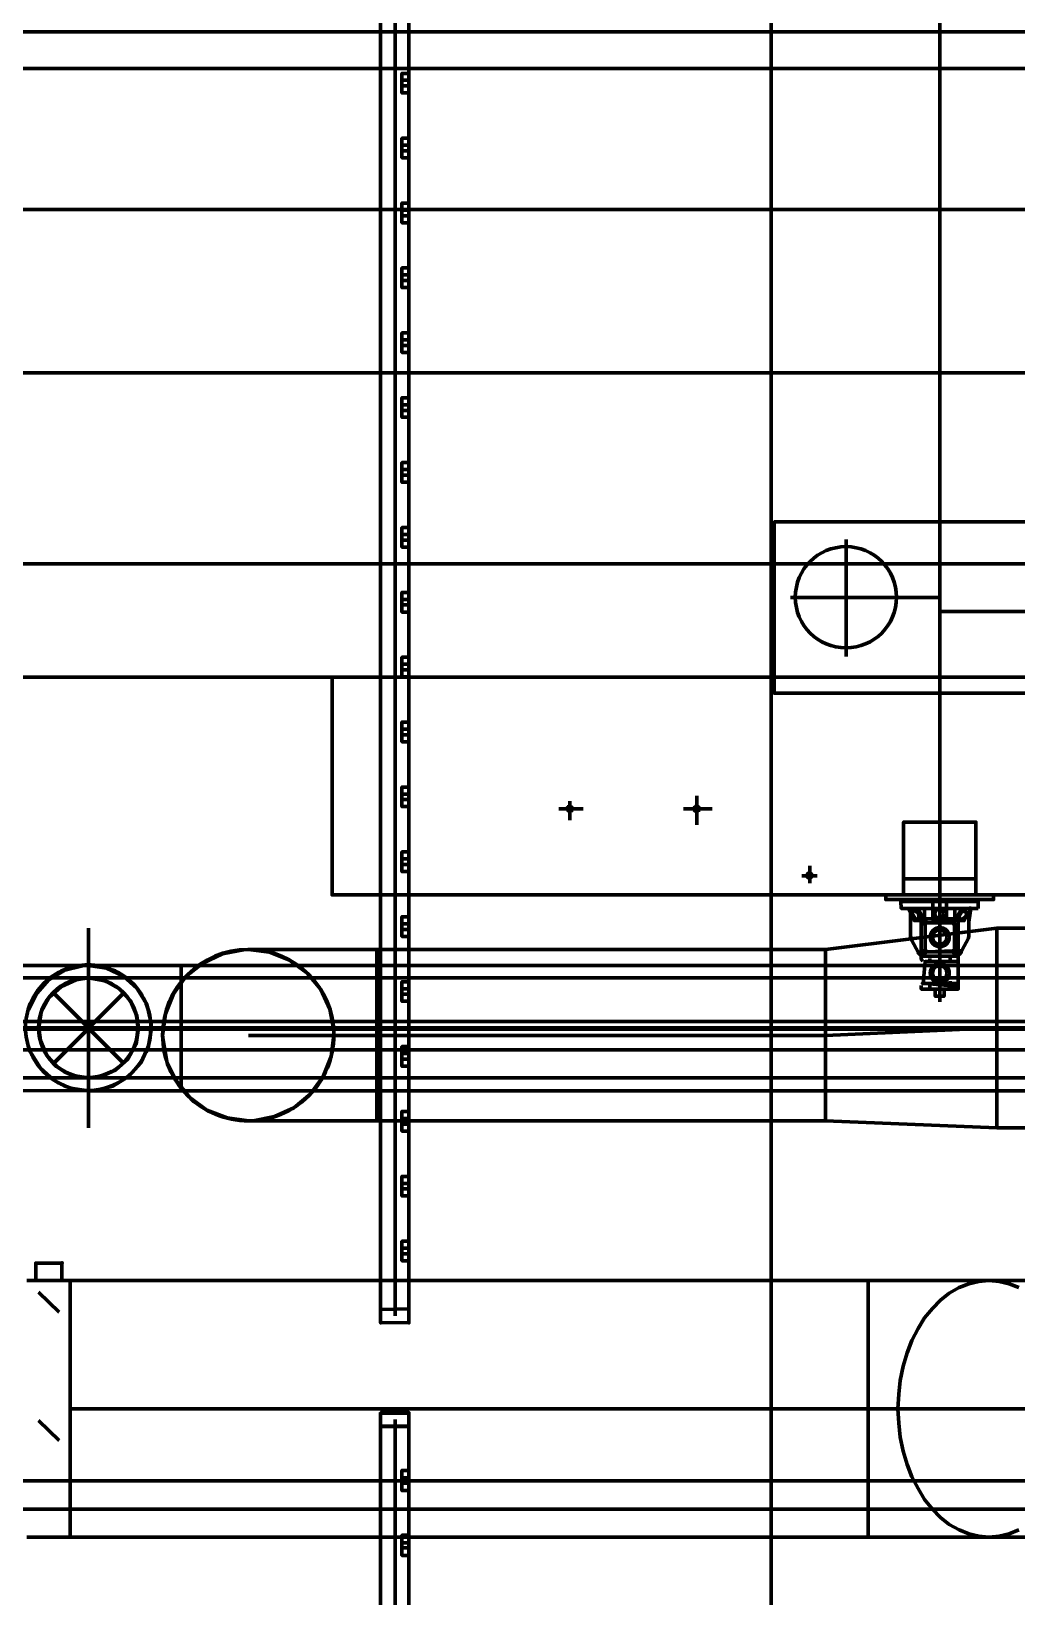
# Model space of a CAD drawing. Extents: x 0 to 1153, y 0 to 816.
# Drawn here: x 332.81 to 355.16, y 520.9 to 556.39 of the extents above; entities that cross this region are included whole.
import ezdxf

# ---------------------------------------------------------------- set-up
doc = ezdxf.new("R2010")
doc.units = 0
doc.header["$MEASUREMENT"] = 0
for name, color, linetype in [('Arch', 7, 'Continuous'), ('EQUIPMENTS', 7, 'Continuous'), ('Hatch', 7, 'Continuous'), ('HVAC', 7, 'Continuous')]:
    doc.layers.add(name, color=color, linetype=linetype)

msp = doc.modelspace()

# ---------------------------------------------------------------- linework, layer by layer
at = {"layer": 'Arch', "color": 11, "linetype": 'Continuous', "lineweight": 211}
for p, q in [((349.589, 361.77), (349.589, 717.391)), ((917.988, 533.76), (110.871, 533.76)), ((332.973, 527.801), (333.438, 527.346)), ((332.973, 524.891), (333.438, 524.436))]:
    msp.add_line(p, q, dxfattribs=at)
at = {"layer": 'EQUIPMENTS', "color": 251, "linetype": 'Continuous', "lineweight": 211}
for p, q in [((353.42, 557.816), (353.42, 534.607)), ((645.329, 556.376), (113.961, 556.376)), ((523.261, 548.64), (113.961, 548.64)), ((351.293, 542.216), (351.293, 544.862)), ((352.552, 543.549), (350.033, 543.549)), ((353.42, 543.549), (351.293, 543.549)), ((353.42, 543.232), (358.849, 543.232)), ((345.027, 538.935), (345.027, 538.501)), ((347.906, 539.052), (347.906, 538.395)), ((344.773, 538.755), (345.324, 538.755)), ((347.599, 538.755), (348.255, 538.755)), ((353.42, 534.384), (353.42, 538.596)), ((350.467, 537.464), (350.467, 537.072)), ((350.636, 537.242), (350.287, 537.242)), ((352.594, 537.168), (354.235, 537.168)), ((353.568, 536.66), (353.568, 536.226)), ((354.637, 536.808), (354.637, 536.702)), ((353.071, 536.226), (352.922, 536.501)), ((353.886, 536.395), (353.907, 536.427)), ((353.981, 536.459), (354.013, 536.459)), ((353.187, 535.263), (353.187, 535.368)), ((353.653, 535.379), (353.653, 535.263)), ((353.187, 534.818), (353.187, 534.67)), ((353.653, 534.85), (353.653, 534.691))]:
    msp.add_line(p, q, dxfattribs=at)
for points in [[(384.969, 541.74), (321.882, 541.74), (250.899, 541.74), (250.899, 555.54), (321.882, 555.54), (384.969, 555.54)], [(502.539, 552.344), (487.5, 552.344), (113.961, 552.344)], [(502.539, 544.311), (487.5, 544.311), (113.961, 544.311)], [(367.22, 536.808), (339.63, 536.808), (339.63, 541.74), (339.63, 536.808)], [(354.298, 536.702), (352.531, 536.66), (352.541, 536.501)], [(353.981, 536.226), (353.261, 536.226), (353.261, 536.66)], [(353.071, 536.501), (353.071, 536.226), (352.838, 536.226), (352.7, 536.501)], [(354.013, 536.321), (354.076, 536.384), (354.076, 535.877), (354.067, 535.823), (353.917, 535.548), (352.922, 535.506), (352.785, 535.771), (352.762, 535.823), (352.753, 535.876), (352.753, 536.384), (352.806, 536.459), (352.795, 536.374), (352.848, 536.289), (352.901, 536.257), (352.944, 536.289), (352.933, 536.395), (352.87, 536.448), (352.806, 536.459), (352.795, 536.353), (352.87, 536.257), (352.933, 536.257), (352.965, 536.321), (352.933, 536.395), (352.806, 536.459)], [(353.758, 536.501), (353.758, 536.226), (353.917, 536.501)], [(353.854, 536.321), (353.886, 536.257), (353.949, 536.257), (353.886, 536.257), (353.854, 536.321), (353.917, 536.427), (354.002, 536.448), (354.023, 536.374), (354.013, 536.321), (353.938, 536.268), (353.886, 536.257), (353.854, 536.321), (353.886, 536.374), (353.854, 536.321), (353.886, 536.257), (353.938, 536.268), (353.991, 536.31), (354.023, 536.374), (354.002, 536.448), (353.917, 536.427), (353.854, 536.321), (353.886, 536.257), (353.97, 536.226), (354.118, 536.501), (354.076, 536.194)], [(352.781, 535.779), (352.753, 535.876), (352.753, 535.882), (352.76, 535.828)], [(354.076, 535.882), (354.067, 535.823), (354.067, 535.823)], [(352.906, 535.549), (352.922, 535.5), (352.997, 535.432), (352.997, 535.347), (353.034, 535.305)], [(353.896, 535.487), (353.906, 535.537), (353.896, 535.487), (353.833, 535.432), (353.833, 535.358), (353.833, 534.734), (353.018, 534.805), (353.018, 534.805), (353.03, 534.807)], [(353.833, 535.294), (353.081, 535.294), (353.039, 534.797), (353.833, 534.797)], [(353.833, 534.734), (353.833, 534.67), (352.997, 534.67), (352.997, 534.755)], [(353.314, 534.67), (353.314, 534.511), (353.515, 534.511), (353.515, 534.67)], [(113.961, 533.94), (486.188, 533.94), (486.505, 531.357), (645.329, 531.357)], [(113.961, 533.294), (486.188, 533.294), (486.505, 530.712), (645.329, 530.712)], [(113.961, 523.526), (486.188, 523.526), (486.505, 520.943), (632.852, 520.943)], [(113.961, 522.88), (486.188, 522.88), (486.505, 520.298), (632.852, 520.298)]]:
    msp.add_lwpolyline(points, dxfattribs=at)
for points in [[(360.659, 541.38), (349.663, 541.38), (349.663, 545.264), (360.659, 545.264)], [(352.594, 536.808), (352.594, 538.459), (354.235, 538.459), (354.235, 536.808)], [(352.192, 536.808), (352.192, 536.702), (354.637, 536.702), (354.637, 536.808)], [(354.288, 536.501), (352.541, 536.501), (352.531, 536.66), (354.288, 536.66)], [(354.076, 536.472), (354.082, 536.495), (354.102, 536.51), (354.114, 536.511)], [(353.833, 535.421), (352.997, 535.421), (352.997, 536.268), (353.833, 536.268)], [(353.748, 535.517), (353.081, 535.517), (353.081, 536.173), (353.748, 536.173)]]:
    msp.add_lwpolyline(points, close=True, dxfattribs=at)
for centre, radius in [((351.287, 543.555), 1.148), ((351.287, 543.555), 1.148), ((345.022, 538.76), 0.0582), ((347.901, 538.76), 0.0582), ((350.462, 537.247), 0.0582), ((353.404, 536.379), 0.101), ((353.404, 536.379), 0.101), ((353.076, 536.178), 0.037), ((353.415, 535.85), 0.217), ((353.415, 535.85), 0.164), ((353.415, 535.85), 0.164), ((353.743, 536.178), 0.037), ((353.076, 535.522), 0.037), ((353.415, 535.035), 0.217), ((353.743, 535.522), 0.037), ((353.415, 535.035), 0.164)]:
    msp.add_circle(centre, radius, dxfattribs=at)
at = {"layer": 'Hatch', "color": 5, "linetype": 'Continuous', "lineweight": 211}
for p, q in [((341.059, 527.262), (341.059, 566.346)), ((341.217, 555.276), (341.376, 555.276)), ((341.376, 555.149), (341.376, 555.434)), ((341.376, 554.99), (341.217, 554.99)), ((341.217, 553.805), (341.376, 553.805)), ((341.376, 553.678), (341.376, 553.963)), ((341.376, 553.519), (341.217, 553.519)), ((341.217, 552.334), (341.376, 552.334)), ((341.376, 552.207), (341.376, 552.492)), ((341.376, 552.048), (341.217, 552.048)), ((341.217, 550.862), (341.376, 550.862)), ((341.376, 550.736), (341.376, 551.021)), ((341.376, 550.577), (341.217, 550.577)), ((341.376, 549.264), (341.376, 549.55)), ((341.217, 549.391), (341.376, 549.391)), ((341.376, 549.106), (341.217, 549.106)), ((341.376, 547.793), (341.376, 548.079)), ((341.217, 547.92), (341.376, 547.92)), ((341.376, 547.635), (341.217, 547.635)), ((341.376, 546.322), (341.376, 546.608)), ((341.217, 546.449), (341.376, 546.449)), ((341.376, 546.163), (341.217, 546.163)), ((341.217, 544.978), (341.376, 544.978)), ((341.376, 544.851), (341.376, 545.137)), ((341.376, 544.692), (341.217, 544.692)), ((341.217, 543.507), (341.376, 543.507)), ((341.376, 543.38), (341.376, 543.666)), ((341.376, 543.221), (341.217, 543.221)), ((341.217, 542.036), (341.376, 542.036)), ((341.376, 541.909), (341.376, 542.195)), ((341.376, 541.75), (341.217, 541.75)), ((341.217, 540.565), (341.376, 540.565)), ((341.376, 540.438), (341.376, 540.724)), ((341.376, 540.279), (341.217, 540.279)), ((341.376, 538.967), (341.376, 539.253)), ((341.217, 539.094), (341.376, 539.094)), ((341.376, 538.808), (341.217, 538.808)), ((341.376, 537.496), (341.376, 537.782)), ((341.217, 537.623), (341.376, 537.623)), ((341.376, 537.337), (341.217, 537.337)), ((341.376, 536.025), (341.376, 536.31)), ((341.217, 536.152), (341.376, 536.152)), ((341.376, 535.866), (341.217, 535.866)), ((341.217, 534.681), (341.376, 534.681)), ((341.376, 534.554), (341.376, 534.839)), ((341.376, 534.395), (341.217, 534.395)), ((341.217, 533.209), (341.376, 533.209)), ((341.376, 533.082), (341.376, 533.368)), ((341.376, 532.924), (341.217, 532.924)), ((341.217, 531.738), (341.376, 531.738)), ((341.376, 531.611), (341.376, 531.897)), ((341.376, 531.453), (341.217, 531.453)), ((341.217, 530.267), (341.376, 530.267)), ((341.376, 530.14), (341.376, 530.426)), ((341.376, 529.982), (341.217, 529.982)), ((341.376, 528.669), (341.376, 528.955)), ((341.217, 528.796), (341.376, 528.796)), ((341.376, 528.511), (341.217, 528.511)), ((341.376, 527.41), (341.376, 527.42)), ((340.73, 527.113), (340.73, 527.103)), ((341.059, 489.691), (341.059, 524.912)), ((341.376, 523.589), (341.217, 523.589)), ((341.376, 523.759), (341.376, 523.473)), ((341.217, 523.303), (341.376, 523.303)), ((341.376, 522.118), (341.217, 522.118)), ((341.376, 522.287), (341.376, 522.002)), ((341.217, 521.832), (341.376, 521.832))]:
    msp.add_line(p, q, dxfattribs=at)
for points in [[(341.376, 566.505), (340.73, 566.505), (340.73, 527.42), (340.73, 566.484), (341.376, 566.484), (341.376, 566.484), (341.376, 527.42)], [(340.73, 566.177), (341.376, 566.177), (341.376, 566.198), (341.376, 527.103), (341.376, 566.198), (340.73, 566.198), (340.73, 566.198), (340.73, 527.103)], [(340.73, 527.41), (341.376, 527.42)], [(341.376, 527.113), (341.376, 527.113), (340.73, 527.103)], [(340.73, 525.071), (341.376, 525.071), (341.376, 489.86), (341.376, 525.06), (340.73, 525.06), (340.73, 525.06), (340.73, 489.86)], [(341.376, 524.753), (340.73, 524.753), (340.73, 524.764), (341.376, 524.764), (341.376, 524.764), (341.376, 489.553), (340.73, 489.553), (340.73, 489.553), (340.73, 524.753), (340.73, 489.532), (341.376, 489.532)]]:
    msp.add_lwpolyline(points, close=True, dxfattribs=at)
for points in [[(341.217, 555.434), (341.217, 555.276), (341.217, 554.99), (341.217, 555.149), (341.376, 555.149), (341.376, 554.99), (341.376, 555.276), (341.376, 555.434), (341.217, 555.434), (341.217, 555.149)], [(341.217, 553.963), (341.217, 553.805), (341.217, 553.519), (341.217, 553.678), (341.376, 553.678), (341.376, 553.519), (341.376, 553.805), (341.376, 553.963), (341.217, 553.963), (341.217, 553.678)], [(341.217, 552.492), (341.217, 552.334), (341.217, 552.048), (341.217, 552.207), (341.376, 552.207), (341.376, 552.048), (341.376, 552.334), (341.376, 552.492), (341.217, 552.492), (341.217, 552.207)], [(341.217, 551.021), (341.217, 550.862), (341.217, 550.577), (341.217, 550.736), (341.376, 550.736), (341.376, 550.577), (341.376, 550.862), (341.376, 551.021), (341.217, 551.021), (341.217, 550.736)], [(341.217, 549.55), (341.217, 549.391), (341.217, 549.106), (341.217, 549.264), (341.376, 549.264), (341.376, 549.106), (341.376, 549.391), (341.376, 549.55), (341.217, 549.55), (341.217, 549.264)], [(341.217, 548.079), (341.217, 547.92), (341.217, 547.635), (341.217, 547.793), (341.376, 547.793), (341.376, 547.635), (341.376, 547.92), (341.376, 548.079), (341.217, 548.079), (341.217, 547.793)], [(341.217, 546.608), (341.217, 546.449), (341.217, 546.163), (341.217, 546.322), (341.376, 546.322), (341.376, 546.163), (341.376, 546.449), (341.376, 546.608), (341.217, 546.608), (341.217, 546.322)], [(341.217, 545.137), (341.217, 544.978), (341.217, 544.692), (341.217, 544.851), (341.376, 544.851), (341.376, 544.692), (341.376, 544.978), (341.376, 545.137), (341.217, 545.137), (341.217, 544.851)], [(341.217, 543.666), (341.217, 543.507), (341.217, 543.221), (341.217, 543.38), (341.376, 543.38), (341.376, 543.221), (341.376, 543.507), (341.376, 543.666), (341.217, 543.666), (341.217, 543.38)], [(341.217, 542.195), (341.217, 542.036), (341.217, 541.75), (341.217, 541.909), (341.376, 541.909), (341.376, 541.75), (341.376, 542.036), (341.376, 542.195), (341.217, 542.195), (341.217, 541.909)], [(341.217, 540.724), (341.217, 540.565), (341.217, 540.279), (341.217, 540.438), (341.376, 540.438), (341.376, 540.279), (341.376, 540.565), (341.376, 540.724), (341.217, 540.724), (341.217, 540.438)], [(341.217, 539.253), (341.217, 539.094), (341.217, 538.808), (341.217, 538.967), (341.376, 538.967), (341.376, 538.808), (341.376, 539.094), (341.376, 539.253), (341.217, 539.253), (341.217, 538.967)], [(341.217, 537.782), (341.217, 537.623), (341.217, 537.337), (341.217, 537.496), (341.376, 537.496), (341.376, 537.337), (341.376, 537.623), (341.376, 537.782), (341.217, 537.782), (341.217, 537.496)], [(341.217, 536.31), (341.217, 536.152), (341.217, 535.866), (341.217, 536.025), (341.376, 536.025), (341.376, 535.866), (341.376, 536.152), (341.376, 536.31), (341.217, 536.31), (341.217, 536.025)], [(341.217, 534.839), (341.217, 534.681), (341.217, 534.395), (341.217, 534.554), (341.376, 534.554), (341.376, 534.395), (341.376, 534.681), (341.376, 534.839), (341.217, 534.839), (341.217, 534.554)], [(341.217, 533.368), (341.217, 533.209), (341.217, 532.924), (341.217, 533.082), (341.376, 533.082), (341.376, 532.924), (341.376, 533.209), (341.376, 533.368), (341.217, 533.368), (341.217, 533.082)], [(341.217, 531.897), (341.217, 531.738), (341.217, 531.453), (341.217, 531.611), (341.376, 531.611), (341.376, 531.453), (341.376, 531.738), (341.376, 531.897), (341.217, 531.897), (341.217, 531.611)], [(341.217, 530.426), (341.217, 530.267), (341.217, 529.982), (341.217, 530.14), (341.376, 530.14), (341.376, 529.982), (341.376, 530.267), (341.376, 530.426), (341.217, 530.426), (341.217, 530.14)], [(341.217, 528.955), (341.217, 528.796), (341.217, 528.511), (341.217, 528.669), (341.376, 528.669), (341.376, 528.511), (341.376, 528.796), (341.376, 528.955), (341.217, 528.955), (341.217, 528.669)], [(341.217, 523.473), (341.217, 523.303), (341.217, 523.589), (341.217, 523.759), (341.376, 523.759), (341.376, 523.589), (341.376, 523.303), (341.376, 523.473), (341.217, 523.473), (341.217, 523.759)], [(341.217, 522.002), (341.217, 521.832), (341.217, 522.118), (341.217, 522.287), (341.376, 522.287), (341.376, 522.118), (341.376, 521.832), (341.376, 522.002), (341.217, 522.002), (341.217, 522.287)]]:
    msp.add_lwpolyline(points, dxfattribs=at)
at = {"layer": 'HVAC', "color": 6, "linetype": 'Continuous', "lineweight": 211}
for p, q in [((334.105, 531.527), (334.105, 536.056)), ((350.827, 531.686), (350.827, 535.57)), ((333.312, 534.585), (334.91, 532.987)), ((334.91, 534.585), (333.312, 532.987)), ((331.851, 533.792), (336.37, 533.792)), ((340.646, 533.622), (337.735, 533.622))]:
    msp.add_line(p, q, dxfattribs=at)
for points in [[(354.711, 531.527), (354.711, 536.056), (354.711, 531.527), (350.827, 531.686), (350.827, 535.57), (354.711, 536.056), (354.711, 531.527), (350.827, 531.686), (350.827, 535.57), (350.827, 531.686), (340.646, 531.686), (340.646, 535.57), (350.827, 535.57), (354.711, 536.056), (354.711, 531.527), (369.93, 531.527)], [(369.93, 536.056), (354.711, 536.056)], [(414.972, 534.924), (414.972, 532.659), (414.972, 534.924), (418.857, 535.57), (418.857, 532.014), (414.972, 532.659), (414.972, 534.924), (414.972, 532.659), (418.857, 532.014), (418.857, 535.57), (414.972, 534.924), (336.211, 534.924), (336.211, 532.659), (414.972, 532.659)], [(337.735, 531.686), (340.646, 531.686), (340.646, 535.57), (337.735, 535.57)], [(340.646, 531.686), (340.646, 535.57), (340.646, 531.686)], [(336.211, 533.792), (336.211, 535.21), (336.211, 532.363), (334.105, 532.363), (333.693, 532.426), (333.322, 532.606), (333.015, 532.881), (332.793, 533.241)], [(414.972, 535.21), (336.211, 535.21), (336.211, 532.363), (414.972, 532.363)], [(336.211, 532.659), (336.211, 534.924), (336.211, 532.659)], [(418.857, 533.792), (414.972, 533.792), (336.211, 533.792), (414.972, 533.792)], [(350.827, 533.622), (340.646, 533.622), (350.827, 533.622), (354.711, 533.792), (369.93, 533.792), (354.711, 533.792)], [(332.708, 522.245), (333.693, 522.245), (351.79, 522.245), (351.79, 528.066), (333.693, 528.066), (333.693, 522.245), (333.693, 528.066), (333.693, 522.245), (333.693, 528.066), (332.708, 528.066)], [(332.909, 528.066), (332.909, 528.066), (332.909, 528.066)], [(333.502, 528.066), (333.502, 528.066), (333.502, 528.066)], [(355.208, 522.414), (354.986, 522.319), (354.764, 522.266), (354.531, 522.245), (351.79, 522.245), (351.79, 528.066), (351.79, 522.245), (351.79, 528.066), (351.79, 522.245), (354.531, 522.245), (354.298, 522.266), (354.076, 522.319), (353.854, 522.414), (353.631, 522.531), (353.43, 522.69), (353.251, 522.88), (353.071, 523.102), (352.922, 523.346), (352.785, 523.61), (352.679, 523.896), (352.584, 524.193), (352.52, 524.51), (352.488, 524.827), (352.467, 525.156), (352.488, 525.484), (352.52, 525.801), (352.584, 526.119), (352.679, 526.426), (352.785, 526.701), (352.922, 526.976), (353.071, 527.219), (353.251, 527.431), (353.43, 527.621), (353.631, 527.78), (353.854, 527.907), (354.076, 527.992), (354.298, 528.045), (354.531, 528.066), (354.764, 528.045), (354.986, 527.992), (355.208, 527.907)], [(355.208, 522.414), (354.986, 522.319), (354.764, 522.266), (354.531, 522.245), (351.79, 522.245), (351.79, 528.066), (354.531, 528.066), (351.79, 528.066), (354.531, 528.066), (354.298, 528.045), (354.076, 527.992), (353.854, 527.907), (353.631, 527.78), (353.43, 527.621), (353.251, 527.431), (353.071, 527.219), (352.922, 526.976), (352.785, 526.701), (352.679, 526.426), (352.584, 526.119), (352.52, 525.801), (352.488, 525.484), (352.467, 525.156), (352.488, 524.827), (352.52, 524.51), (352.584, 524.193), (352.679, 523.896), (352.785, 523.61), (352.922, 523.346), (353.071, 523.102), (353.251, 522.88), (353.43, 522.69), (353.631, 522.531), (353.854, 522.414), (354.076, 522.319), (354.298, 522.266), (354.531, 522.245), (354.764, 522.266), (354.986, 522.319), (355.208, 522.414)], [(351.79, 528.066), (351.79, 522.245), (351.79, 528.066)], [(355.208, 522.414), (354.986, 522.319), (354.764, 522.266), (354.531, 522.245), (354.298, 522.266), (354.076, 522.319), (353.854, 522.414), (353.631, 522.531), (353.43, 522.69), (353.251, 522.88), (353.071, 523.102), (352.922, 523.346), (352.785, 523.61), (352.679, 523.896), (352.584, 524.193), (352.52, 524.51), (352.488, 524.827), (352.467, 525.156), (352.488, 525.484), (352.52, 525.801), (352.584, 526.119), (352.679, 526.426), (352.785, 526.701), (352.922, 526.976), (353.071, 527.219), (353.251, 527.431), (353.43, 527.621), (353.631, 527.78), (353.854, 527.907), (354.076, 527.992), (354.298, 528.045), (354.531, 528.066), (354.764, 528.045), (354.986, 527.992), (355.208, 527.907)], [(358.563, 528.066), (354.531, 528.066), (354.298, 528.045), (354.076, 527.992), (353.854, 527.907), (353.631, 527.78), (353.43, 527.621), (353.251, 527.431), (353.071, 527.219), (352.922, 526.976), (352.785, 526.701), (352.679, 526.426), (352.584, 526.119), (352.52, 525.801), (352.488, 525.484), (352.467, 525.156), (352.488, 524.827), (352.52, 524.51), (352.584, 524.193), (352.679, 523.896), (352.785, 523.61), (352.922, 523.346), (353.071, 523.102), (353.251, 522.88), (353.43, 522.69), (353.631, 522.531), (353.854, 522.414), (354.076, 522.319), (354.298, 522.266), (354.531, 522.245), (358.563, 522.245)], [(355.208, 527.907), (354.986, 527.992), (354.764, 528.045), (354.531, 528.066), (354.764, 528.045), (354.986, 527.992), (355.208, 527.907)], [(354.531, 525.156), (358.563, 525.156), (354.531, 525.156), (351.79, 525.156), (333.693, 525.156), (351.79, 525.156)]]:
    msp.add_lwpolyline(points, dxfattribs=at)
msp.add_lwpolyline([(335.788, 533.622), (335.852, 534.109), (336.031, 534.564), (336.317, 534.956), (336.698, 535.263), (337.143, 535.474), (337.619, 535.559), (337.735, 535.57), (338.212, 535.506), (338.667, 535.326), (339.058, 535.04), (339.376, 534.659), (339.577, 534.215), (339.672, 533.739), (339.672, 533.622), (339.609, 533.146), (339.429, 532.691), (339.143, 532.299), (338.762, 531.982), (338.328, 531.781), (337.841, 531.686), (337.735, 531.686), (337.249, 531.749), (336.793, 531.929), (336.402, 532.215), (336.095, 532.596), (335.883, 533.03), (335.799, 533.516), (335.788, 533.622), (335.852, 534.109), (336.031, 534.564), (336.317, 534.956), (336.698, 535.263), (337.143, 535.474), (337.619, 535.559), (337.735, 535.57), (340.646, 535.57), (340.646, 531.686), (340.646, 535.57), (340.646, 531.686), (337.735, 531.686), (337.841, 531.686), (338.328, 531.781), (338.762, 531.982), (339.143, 532.299), (339.429, 532.691), (339.609, 533.146), (339.672, 533.622), (339.672, 533.739), (339.577, 534.215), (339.376, 534.659), (339.058, 535.04), (338.667, 535.326), (338.212, 535.506), (337.735, 535.57), (340.646, 535.57), (340.646, 531.686), (337.735, 531.686), (337.249, 531.749), (336.793, 531.929), (336.402, 532.215), (336.095, 532.596), (335.883, 533.03), (335.799, 533.516), (335.788, 533.622), (335.852, 534.109), (336.031, 534.564), (336.317, 534.956), (336.698, 535.263), (337.143, 535.474), (337.619, 535.559), (337.735, 535.57), (338.212, 535.506), (338.667, 535.326), (339.058, 535.04), (339.376, 534.659), (339.577, 534.215), (339.672, 533.739), (339.672, 533.622), (339.609, 533.146), (339.429, 532.691), (339.143, 532.299), (338.762, 531.982), (338.328, 531.781), (337.841, 531.686), (337.735, 531.686), (337.249, 531.749), (336.793, 531.929), (336.402, 532.215), (336.095, 532.596), (335.883, 533.03), (335.799, 533.516), (335.788, 533.628, 0.414227), (337.73, 531.686, 0.414219), (339.672, 533.628, 0.414204), (337.73, 535.57, 0.414212), (335.788, 533.628, 0.414227), (337.73, 531.686, 0.414219), (339.672, 533.628, 0.414204), (337.73, 535.57, 0.414212), (335.788, 533.628, 0.414227), (337.73, 531.686, 0.414219), (339.672, 533.628, 0.414204), (337.73, 535.57, 0.414212)], format="xyb", close=True, dxfattribs=at)
for points in [[(332.01, 532.363), (334.1, 532.373, -0.414214), (332.677, 533.797, -0.414219), (334.1, 535.22, -0.414217), (335.523, 533.797, -0.414213), (334.1, 532.373, -0.414214), (332.677, 533.797, -0.414219), (334.1, 535.22, -0.414217), (335.523, 533.797, -0.414213), (334.1, 532.373, -0.414214), (332.677, 533.797, -0.414219), (334.1, 535.22, 0.414219), (332.677, 533.797, 0.414214), (334.1, 532.373, 0.414213), (335.523, 533.797, 0.414217), (334.105, 535.21), (332.01, 535.21)], [(332.751, 534.204), (332.931, 534.575), (333.206, 534.882), (333.566, 535.104), (333.968, 535.199), (334.105, 535.21), (334.518, 535.146), (334.899, 534.966), (335.206, 534.691), (335.428, 534.331), (335.523, 533.929), (335.534, 533.792), (335.47, 533.379), (335.291, 532.998), (335.015, 532.691), (334.656, 532.469), (334.253, 532.373), (334.1, 532.373, 0.414213), (335.523, 533.797, 0.414217), (334.105, 535.21), (336.211, 535.21), (336.211, 532.363), (336.211, 533.792), (334.105, 533.792), (332.01, 533.792)], [(332.01, 532.659), (334.1, 532.67, 0.414214), (335.227, 533.797, 0.414228), (334.1, 534.924, 0.414221), (332.973, 533.797, 0.414208), (334.1, 532.67, 0.414214), (335.227, 533.797, 0.414228), (334.105, 534.924), (332.01, 534.924), (334.1, 534.924, 0.414221), (332.973, 533.797, 0.414208), (334.105, 532.659), (332.01, 532.659), (334.1, 532.67, 0.414214), (335.227, 533.797, 0.414228), (334.1, 534.924, 0.414221), (332.973, 533.797, 0.414208), (334.1, 532.67, 0.414214), (335.227, 533.797, 0.414228), (334.1, 534.924, 0.414221), (332.973, 533.797, 0.414208), (334.1, 532.67, 0.414214), (335.227, 533.797, 0.414228), (334.1, 534.924, 0.414221), (332.973, 533.797, 0.414208), (334.1, 532.67, 0.414214), (335.227, 533.797, 0.414228), (334.1, 534.924, 0.414221), (332.973, 533.797, 0.414208), (334.105, 532.659), (333.745, 532.712), (333.417, 532.892), (333.163, 533.167), (333.015, 533.506), (332.983, 533.792), (333.036, 534.151), (333.216, 534.479), (333.491, 534.734), (333.83, 534.882), (334.105, 534.924), (336.211, 534.924), (336.211, 532.659), (334.105, 532.659), (334.391, 532.691), (334.73, 532.839), (335.005, 533.093), (335.185, 533.421), (335.238, 533.792), (335.206, 534.067), (335.058, 534.405), (334.804, 534.681), (334.476, 534.861), (334.105, 534.924), (336.211, 534.924), (336.211, 532.659), (336.211, 534.924), (336.211, 532.659), (334.105, 532.659), (333.745, 532.712), (333.417, 532.892), (333.163, 533.167), (333.015, 533.506), (332.983, 533.792), (333.036, 534.151), (333.216, 534.479), (333.491, 534.734), (333.83, 534.882), (334.105, 534.924), (334.476, 534.861), (334.804, 534.681), (335.058, 534.405), (335.206, 534.067), (335.238, 533.792), (335.185, 533.421), (335.005, 533.093), (334.73, 532.839), (334.391, 532.691), (334.105, 532.659), (333.745, 532.712), (333.417, 532.892), (333.163, 533.167), (333.015, 533.506), (332.983, 533.792), (333.036, 534.151), (333.216, 534.479), (333.491, 534.734), (333.83, 534.882), (334.105, 534.924), (336.211, 534.924), (336.211, 532.659), (334.105, 532.659), (334.391, 532.691), (334.73, 532.839), (335.005, 533.093), (335.185, 533.421), (335.238, 533.792), (335.206, 534.067), (335.058, 534.405), (334.804, 534.681), (334.476, 534.861), (334.1, 534.924, -0.414228), (335.227, 533.797, -0.414214), (334.1, 532.67, -0.414208), (332.973, 533.797, -0.414221), (334.105, 534.924), (332.01, 534.924)]]:
    msp.add_lwpolyline(points, format="xyb", dxfattribs=at)
msp.add_lwpolyline([(333.502, 528.458), (333.502, 528.066), (332.909, 528.066), (332.909, 528.458), (333.502, 528.458), (333.502, 528.066), (332.909, 528.066), (332.909, 528.458)], close=True, dxfattribs=at)
for p in [(333.502, 528.458), (332.909, 528.066), (333.502, 528.066)]:
    msp.add_point(p, dxfattribs=at)

doc.saveas('drawing.dxf')
